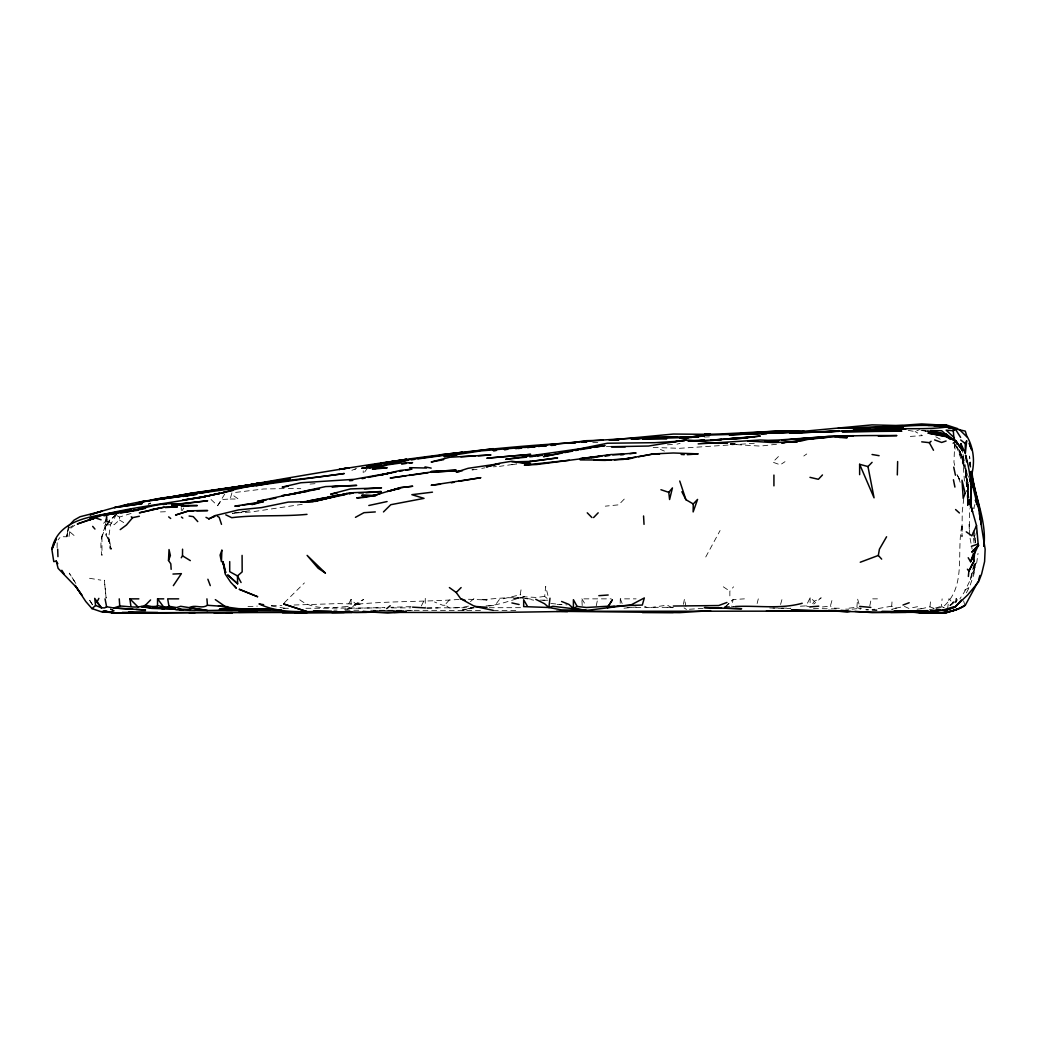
<?xml version="1.0" encoding="UTF-8"?>
<svg xmlns="http://www.w3.org/2000/svg" width="1037" height="1037" viewBox="0 0 1037 1037"><rect width="100%" height="100%" fill="white"/><g stroke="black" fill="none" stroke-linecap="round" stroke-linejoin="round"><path stroke-width="0.75" stroke-dasharray="5 3.75" d="M57.1 547.795L57.216 540.86M620.178 603.327L620.307 598.855L636.096 598.855M963.114 454.491L962.854 462.243L962.232 452.936M964.436 481.142L963.075 462.243L959.432 449.825L967.002 473.689L962.284 451.328M969.673 535.209L969.452 508.817M934.117 608.395L929.956 606.852L921.737 608.667L917.615 606.671L908.853 608.408L904.42 606.412L896.266 608.084L891.716 606.178L892.183 598.855M106.254 515.648L105.528 524.878L114.239 524.683L119.462 519.991L119.462 517.074L117.233 515.778M856.912 607.215L857.56 598.855L860.477 609.25L856.912 607.215L847.216 608.395M66.446 536.764L68.792 527.392L66.446 536.764L60.613 536.738L58.072 539.836M943.916 607.76L941.415 606.308L942.114 598.855M542.921 600.449L549.104 600.086L544.684 596.379L545.669 586.436L548.34 597.053M929.956 606.852L930.772 598.855M975.182 563.182L973.963 574.018L969.764 586.436L965.927 593.695M963.762 498.499L962.232 511.928L961.973 536.764L962.193 524.346C955.803 551.723 967.327 586.592 942.698 607.228L935.309 608.628M974.611 564.698L973.497 574.018L975.428 563.661M68.351 526.342L66.951 536.764L68.481 528.961M947.533 609.186L948.946 598.634L952.329 602.64L950.735 604.817M955.712 602.86L956.308 598.634L952.329 602.64M488.647 605.945L494.947 605.427L499.251 599.71L520.211 594.771L521.598 586.436M116.701 514.158L110.531 524.605L108.678 537.49L110.298 549.182L108.639 536.764L111.348 549.182L107.018 535.559L109.235 541.418L106.059 535.209L106.409 533.368M968.286 482.425L967.365 487.079L968.338 502.608M683.396 604.351L684.498 598.855L685.924 606.425M869.771 605.971L871.223 598.855L877.432 598.855M596.236 605.906L597.714 598.855M973.86 564.685L970.191 580.085L964.643 591.57L959.899 598.855M757.14 603.495L758.306 598.855M975.636 542.908L975.311 536.764L976.919 530.75M822.38 606.969L830.378 606.088L832.4 598.855M780.563 604.467L782.144 598.855M69.012 536.518L70.244 528.611L77.192 523.387M975.091 563.687L970.191 580.085L976.595 563.506L978.021 553.382M968.571 484.331L967.69 487.079L968.182 497.954M974.949 504.436L973.665 508.441L976.232 507.093M211.042 499.51L217.601 505.719L221.879 499.51L230.175 499.017L231.925 492.86L263.541 488.984L286.821 488.57M107.057 516.517L107.057 521.105L105.528 524.878L106.915 516.517L104.672 524.346L106.059 535.209M800.395 606.204L806.112 605.867L810.13 597.818L814.395 601.253L821.2 597.818L813.825 604.04M421.333 605.958L425.274 598.245L425.274 608.356M299.784 599.814C313.148 610.171 331.516 607.838 347.317 606.489L351.063 599.373L355.587 603.858L363.715 599.373L351.063 608.434L345.269 609.458M705.756 556.973L720.067 530.555M955.971 602.29L957.41 599.684L949.749 605.556M182.162 510.619L183.756 508M217.601 505.719L224.796 493.975M367.591 467.985L363.222 474.026L363.222 470.837M812.684 603.612L814.395 601.253M950.462 605.673L956.308 598.634M729.854 595.873L729.854 591.194L733.548 586.812M449.41 599.917L445.003 604.765L449.41 607.98L462.23 607.449L469.281 605.906M103.596 523.283L109.041 517.333M284.332 602.756L304.398 582.924M624.248 499.095L618.687 504.825L605.297 506.16M344.647 609.393L351.063 608.434L355.587 603.858M778.424 456.539L772.785 462.165L780.226 464.822L785.009 461.685M115.988 514.611L109.779 520.341L105.994 526.55L109.961 520.094L116.17 514.624M725.213 606.788L733.159 599.555L744.397 598.855M470.435 601.603L473.909 598.621M951.746 604.377L957.41 599.684M725.291 606.904L733.159 599.555L731.578 606.282L735.609 606.697M803.792 456.008L806.747 453.96M68.727 528.248L73.601 525.15M148.213 504.552L150.65 503.088L146.139 504.112M964.591 590.157L969.414 587.279M908.231 430.368L915.14 431.573L919.456 429.616M356.495 468.413L351.595 470.461L355.587 469.126M131.051 513.445L119.462 517.074M891.846 609.393L896.266 608.084L891.768 609.237M462.23 610.663L473.909 607.241M935.581 607.967L941.415 606.308M676.98 444.16L680.091 443.356M672.145 607.773L667.206 605.102L647.982 607.967L644.625 606.243M472.457 607.591L462.23 610.015L474.648 607.799M891.716 606.178L872.985 609.445M481.751 468.413L484.862 467.817M929.411 609.743L933.831 608.9M511.902 464.757L516.569 463.915L499.484 466.365M302.234 504.319L251.123 511.98L232.482 513.172M232.482 513.471L249.567 510.813M234.038 512.952L243.358 511.617M244.901 511.384L249.567 510.722M472.107 469.942L477.098 469.294L472.055 469.774M544.684 596.379L536.751 597.468L524.333 596.806L511.902 598.44L524.32 598.258L533.64 600.164M917.084 609.237L921.737 608.667M776.519 444.264L760.277 446.104L730.178 444.225M730.709 443.771L735.363 443.279M852.077 609.199L861.566 608.213M624.002 608.213L636.096 607.021M754.262 443.317L679.559 448.308L650.069 447.362M248.012 606.593L257.332 606.114M310.037 484.059L317.828 483.475M493.288 466.819L496.386 466.598M689.424 609.25L704.395 608.291M667.439 444.808L673.791 444.367M606.36 446.649L611.065 446.325M910.317 436.396L922.437 435.644L915.14 431.573M486.029 605.906C499.16 605.414 511.513 599.827 524.333 596.806L520.211 594.771M160.411 511.928L166.996 511.669M459.132 599.425C424.198 601.94 389.238 600.929 354.382 604.454L361.744 604.208L338.049 603.612L294.067 605.012M411.002 606.645L390.832 607.319M704.395 437.018L710.604 436.81M271.292 605.647L281.857 605.427M426.881 608.304L438.12 607.954M347.317 606.489L351.063 608.434L384.61 607.501M724.578 606.489L733.885 606.438M592.762 442.669L598.842 442.553M468.439 599.256L487.066 600.008L480.857 599.827C498.369 598.44 516.245 595.899 533.64 599.684M539.836 600.164L547.549 600.099M305.915 608.291L385.116 607.902M493.275 610.378L518.435 610.521M627.087 607.423L673.506 607.293M391.532 607.889L410.756 607.863M426.777 607.838L471.654 607.76M489.27 607.721L521.326 607.669M480.455 610.404L370.715 610.287M230.175 499.017L238.354 499.017L231.925 494.558M582.198 605.556L581.861 598.855L611.26 598.855M445.003 605.258L442.747 605.258L434.477 601.978M667.141 607.319L673.35 607.319M876.978 609.886L865.843 609.743L876.978 610.326M333.836 610.21L337.051 610.106M345.062 610.262L361.083 610.236M401.138 610.534L373.903 610.404L412.363 610.534M283.36 608.278L289.777 608.317M288.377 488.518L300.795 488.686M772.967 607.941L790.79 608.213M813.462 608.563L829.665 608.81M831.285 608.836L839.387 608.952M839.348 608.252L834.629 608.175L830.378 606.088M730.229 444.082L734.896 444.186L730.489 444.056M845.661 609.121L848.759 609.225M769.661 607.954L790.272 608.641M557.063 604.39L567.045 604.895M550.828 603.456L561.587 604.558M944.163 607.397L943.229 607.475M921.076 430.459L925.73 431.081M89.532 578.283L100.848 580.124M271.37 605.997L288.39 608.888M922.217 430.225L927.739 431.431M926.093 430.925L923.708 430.199L926.002 430.925M806.112 605.867L810.13 607.151L810.13 597.818M660.4 449.436L664.419 451.095M110.674 608.991L114.511 610.767M110.531 609.523L113.189 610.832M107.057 521.105L114.239 524.683M935.815 436.797L942.789 440.634M119.462 519.991L126.371 524.216M684.07 607.889L686.494 609.458M723.32 586.812L729.854 591.194M70.244 532.227L75.286 536.518M75.844 583.468L69.246 573.124L75.792 583.325M92.604 604.83L88.767 598.855L92.526 604.999M954.533 443.823L958.305 449.825L963.736 463.487L959.912 451.341M581.861 598.855L586.372 606.152M957.073 447.025L961.506 454.647L957.177 446.882M956.957 474.661L960.392 480.948L957.099 474.661L960.742 483.657M956.114 445.754L966.575 473.689L968.947 497.954M966.938 472.133L965.24 468.335L966.64 489.01M967.365 474.415L968.571 477.227M620.307 598.855L623.483 606.878M959.29 449.825L964.28 463.345L959.847 451.328M963.217 463.396L965.032 468.905M963.593 600.825L964.449 603.793M969.388 462.243L970.347 466.909M973.043 532.059L975.674 542.636M954.701 465.354L953.949 462.243L954.688 443.888M973.912 530.594L975.311 536.764M967.508 501.091L968.156 504.176M970.075 538.307L972.136 549.182M969.66 463.798L970.204 466.909M954.312 444.225L955.258 449.825L954.857 443.888M106.111 598.051L104.348 580.227L106.163 597.895M973.549 538.307L974.093 542.973M974.067 535.209L974.923 542.908M968.325 504.189L965.201 468.361L967.936 487.079L967.871 505.719L966.743 490.527M969.025 524.346L969.491 532.098M181.242 507.534L181.332 510.463M351.063 599.373L351.063 608.434M101.963 536.764L101.95 555.391C99.293 543.051 101.626 529.842 109.779 520.004L105.865 526.213L101.963 536.764M967.936 487.079L967.638 505.525L968.014 487.079L966.186 473.909L967.936 487.079M113.189 610.171L110.531 609.03L113.189 610.197M970.762 466.909L969.543 456.034L970.658 466.909"/><path stroke-width="1.5" d="M971.034 507.262C971.941 489.671 970.463 472.107 965.59 455.139L966.653 461.841M971.073 499.51L970.775 507.262L971.138 487.079M98.878 598.362L96.908 602.173L101.457 607.838L94.704 598.362L95.611 605.465L101.457 607.838L104.685 607.889L106.604 606.736L113.746 607.993L119.761 606.01C128.16 606.308 137.39 608.55 145.426 605.232L152.05 606.619L156.431 606.347L157.533 605.595L157.572 598.855L163.742 598.855M181.268 557.776L182.499 555.819L182.564 549.182M693.247 503.956L693.144 511.928L697.564 499.419L693.247 503.956L685.911 499.691L681.866 491.745M971.488 471.563L971.449 474.661L971.138 471.563M897.316 474.92L897.64 461.543M168.5 560.447L169.031 549.571L170.379 555.547L168.5 560.447L170.807 563.83L171.157 569.326M968.364 576.455L968.882 571.089L973.847 561.6L974.78 550.725M965.304 453.312L966.717 440.712L965.227 443.551L965.304 453.312L960.923 443.693M527.379 606.191L523.672 599.762L523.672 606.606L548.884 607.513L552.838 606.282L586.423 610.274L561.587 609.899L548.884 607.513L549.973 598.193M881.67 559.124L878.326 555.456L879.415 549.182L886.583 536.764M954.04 440.271L953.314 430.744L955.375 429.137L960.612 437.407M618.843 605.828L642.305 605.064L644.327 597.947L631.105 604.895L586.423 610.43L573.409 608.434L568.885 604.402L561.587 601.473M978.604 579.929L979.926 575.496M969.906 480.183C975.247 466.196 974.663 450.33 967.443 437.083M57.852 563.726L56.244 561.095L53.768 561.6L51.85 549.182C59.407 513.73 104.27 516.452 131.582 509.128M968.208 557.725L970.58 561.756L973.471 553.369M52.083 549.182L56.115 539.033L51.85 549.182M978.435 545.255L971.967 551.982L978.435 545.255L970.58 561.756M955.064 440.803L946.561 434.399L927.298 431.211L946.561 434.49M970.554 507.262L969.828 499.51L972.499 511.928L969.089 499.51L976.517 525.578L971.85 535.818L966.264 531.838M972.836 562.948L968.882 571.089L967.404 569.209M978.15 581.42L965.317 605.219C944.551 618.117 919.041 611.532 896.085 611.337C918.886 611.078 944.85 618.545 965.317 605.219M607.488 607.578L612.361 599.814L607.488 607.578L619.595 605.66M954.338 606.619L943.45 609.899L946.561 609.665L943.45 609.886M173.348 585.633L181.384 573.642L172.972 574.057M95.611 605.465L91.982 608.602L85.773 601.499L75.195 585.49L81.832 595.121L75.87 586.825L58.111 568.367L56.244 561.095M668.787 492.355L672.43 487.908L669.591 499.51L668.787 492.355L660.932 489.723M139.347 516.245L132.658 517.657L126.436 525.02L120.227 529.622M894.503 611.312L927.934 611.571L946.561 610.08L955.155 607.176L961.364 600.073M68.351 526.342L74.055 520.133L80.069 516.737L102.093 511.124L89.96 514.896C113.979 506.976 138.932 500.819 164.183 498.745L151.765 499.86L290.321 478.588L244.901 485.757L257.332 483.398L246.456 485.64M822.458 474.959L818.374 479.301L809.962 477.344M593.592 517.567L598.18 512.822M867.969 466.559L859.634 464.304L874.061 497.825L867.969 466.559L872.078 462.346M493.275 610.391L474.648 606.412L460.7 598.725L456.228 592.49L461.115 587.577M383.47 511.928L390.78 504.708L424.029 498.369L411.858 494.675L432.468 492.16M150.572 599.943L145.426 605.232M954.234 430.122L955.375 429.137C921.971 420.244 887.296 429.992 853.425 429.849L870.497 429.253M953.159 443.24L955.894 440.984L962.53 450.538L955.803 440.919L946.561 436.473L927.934 433.064L946.561 436.758M386.723 608.615L390.197 605.738M921.724 441.84L929.308 442.656L931.122 441.295M221.153 609.25L269.75 609.912L219.533 609.367L269.75 609.276L207.646 610.521L180.684 606.295L176.575 607.565L168.966 606.269L166.439 607.501L157.533 605.595M355.445 517.333L363.961 512.68L375.303 511.928M766.408 441.231L778.735 440.777L760.277 440.012L698.186 443.901M227.79 606.71L207.426 605.284C201.865 609.147 195.215 604.325 189.512 607.565L207.646 610.521L176.601 609.834L167.424 607.293L175.123 608.589M577.155 606.464L573.409 608.434L573.409 599.697L577.155 606.464L586.423 607.501L608.252 606.217M381.072 493.119L376.275 495.09L356.676 497.89C371.985 497.929 385.323 490.968 400.139 488.349L387.527 491.421L400.139 487.688L412.557 486.262L400.139 487.688L389.16 491.175M860.256 562.235L878.326 555.456M93.628 518.28L88.638 520.146L102.093 515.259L137.778 510.269M726.976 602.458L718.693 605.543L673.35 606.036M903.007 605.025L909.19 602.743M958.201 608.693L946.561 612.711L927.934 613.01M325.631 497.591L307.004 501.273L353.15 492.692L381.24 491.551L365.905 492.744M971.397 546.305L978.15 544.023L976.517 525.578M946.094 440.997L941.648 442.462L934.622 439.921M89.96 518.189L92.824 517.282M378.505 467.713L387.721 464.835L400.139 463.085L412.557 462.671L409.459 463.02M349.586 493.91L353.215 492.808L347.006 493.456L314.755 501.506M368.822 505.499L387.073 501.558M93.33 518.28L77.257 524.009L93.278 518.707M151.933 500.443L164.183 497.682L187.399 495.673M213.142 516.763L214.866 516.257L208.657 518.98L215.165 515.57L238.691 509.88L261.376 507.611L288.377 502.064L313.213 501.571L300.795 501.921L313.213 501.143L325.631 498.577L313.213 501.377L347.006 493.456M224.044 492.342L221.62 493.042C261.389 481.233 303.4 479.677 344.258 473.52L200.167 493.106M128.329 504.358L122.12 506.121L127.914 504.488M802.197 603.262C780.576 609.341 757.619 605.362 735.44 606.502M160.618 507.832L139.347 512.822L164.183 507.197L177.405 506.886L165.194 507.573M103.959 515.83L114.511 513.043L108.302 514.533M205.702 496.386L201.437 497.293L232.962 490.462M251.939 504.604L263.541 501.649L234.79 506.134L239.56 506.004M390.832 463.941L406.348 460.208L393.93 462.424L408.319 460.298M338.049 486.418L331.84 486.729L356.676 485.394L325.631 486.573L257.332 501.402L266.639 499.756M94.367 516.919C135.614 505.654 178.403 502.893 220 493.275L207.115 496.088M198.002 498.201L205.598 496.438M151.765 500.404L157.974 498.68L190.691 494.882M313.407 501.312L331.84 497.177M327.186 497.241L338.049 494.869L344.258 494.61M238.497 486.781C349.897 466.624 462.074 448.606 575.354 442.695M313.381 501.415L345.256 494.571M451.264 482.84L454.141 482.244M240.247 486.897L257.332 483.398M362.133 478.666L365.244 478.031M368.355 477.396L396.367 471.822M890.679 612.413L931.032 612.219M256.1 485.847L271.525 482.775M850.159 611.312L847.216 611.908L828.589 610.339M216.305 494.182L219.04 493.651M337.271 492.86L330.673 494.156L350.467 488.92L381.512 487.844L364.441 488.984M203.408 492.082L206.285 491.525M140.902 502.31L148.667 500.806M720.3 443.317L685.768 439.947L648.514 446.04L611.26 446.714L625.233 446.895M638.572 456.76L652.04 454.193L623.678 459.197L635.59 457.278M190.808 494.973L139.347 502.038L197.004 494.234L182.94 496.464L194.049 492.977L209.085 491.577M200.245 493.184L208.113 491.694M366.398 466.093L393.93 461.219L366.826 466.093M443.642 459.65L431.185 461.996L449.812 457.239L490.981 454.958L478.29 455.736M561.808 453.143L543.414 456.63L580.214 448.969L605.051 445.573L594.175 447.349M564.88 452.56L572.541 451.108M575.613 450.525L578.672 449.941M187.451 494.182L192.597 493.236M151.765 509.478L164.183 507.197M194.554 492.64L157.974 499.264L194.243 492.769L270.774 481.764L209.305 491.007L213.92 490.332M530.542 461.413L527.431 461.971L557.595 457.887L530.542 461.413L511.902 461.854M458.484 481.349L480.857 477.681L431.185 485.29L440.505 484.214M269.75 499.212L275.959 498.123M399.491 471.291L402.602 470.746M405.713 470.215L411.935 469.139L400.139 470.461L381.512 474.868L391.701 472.626L354.135 479.327L300.795 482.762L282.168 487.105L288.325 486.223M401.695 464.161L406.348 463.383M205.598 496.334L182.81 500.119L199.895 497.527M90.206 519.135L94.574 518.409M580.214 449.643L591.077 447.867M685.768 439.947L672.637 442.086M560.032 452.767L563.13 452.262M145.504 508.376L133.138 510.334L142.743 509.115M295.597 493.534L282.258 495.66L296.038 493.664M294.586 493.288L308.08 491.227M411.52 459.832L414.709 459.365M417.911 458.885L493.275 448.632M217.018 489.879L243.358 485.977L207.646 491.084M226.273 488.751L229.384 488.284M232.482 487.831L235.593 487.377M163.003 504.526L166.063 504.099M193.88 493.003L206.117 491.305M405.96 475.84L390.197 478.031L431.185 472.004L456.021 470.759L431.185 472.315M409.122 475.4L428.035 472.755M682.67 438.197L704.395 435.216L839.179 431.12L818.167 431.923M752.525 437.108L760.277 436.033L724.578 439.208M627.903 458.795L632.116 458.211L605.051 460.389L594.175 460.182M112.955 513.898L117.622 513.263M120.72 512.835C141.538 510.437 161.279 500.003 182.81 504.993L171.896 505.537M459.443 471.679L456.28 472.107L468.089 468.309L499.484 463.682L486.379 466.896L499.484 463.228L511.902 461.245L530.542 463.695L516.569 462.321M537.775 455.865L542.571 455.217M545.773 454.789L548.975 454.362M695.088 437.057L704.395 435.838L701.297 436.033M242.515 505.084L257.332 503.178M567.732 443.253L586.423 440.686L603.249 440.219M695.296 441.218L704.395 440.064L687.479 440.738M609.497 455.191L604.778 455.787L609.497 455.463M612.647 454.789L636.096 452.975L629.887 453.675M788.651 442.255L803.74 440.323L781.548 442.89L784.737 442.656M178.494 504.228L207.646 500.767L171.896 504.734M569.339 460.234L524.32 465.107L536.751 464.511L601.719 456.086M580.214 458.963L584.868 458.419M601.706 456.15L580.214 458.652L611.26 454.517L623.678 454.452L620.528 454.673M684.213 438.094L688.879 437.562M693.533 437.031L698.186 436.499M701.297 436.136L704.395 435.786L679.559 437.77L691.977 437.316L642.305 438.845L666.597 439.001M609.199 440.129L673.35 434.049L710.604 434.347L704.395 434.386C737.722 433.868 770.945 430.109 804.271 431.392L778.035 430.951L729.231 434.464L754.068 432.766M448.749 456.047L443.979 456.578L480.857 450.888L546.499 445.521L538.67 446.351M451.925 455.697L456.695 455.178M541.47 455.049L530.659 456.241L541.47 455.165M544.568 454.699L549.195 454.193M750.671 433.92L756.79 433.233L749.129 434.062M772.798 441.282L777.426 440.777M782.067 440.258L828.589 436.408L853.425 435.709L828.589 436.512L764.943 440.971M440.44 454.724L462.671 452.288L406.348 460.078L368.939 468.011L381.512 465.535L361.719 468.244L369.328 467.454M518.319 448.49L521.455 448.165M527.716 447.504L533.977 446.843M372.374 467.13L378.466 466.494M214.257 494.027L218.872 493.547M526.563 457.161L505.693 459.3L580.214 448.736L607.449 443.227L654.723 442.682L684.407 440.868M529.764 456.824L532.979 456.5M504.293 449.539L507.43 449.215M515.298 448.425L521.585 447.79M524.735 447.478C582.392 440.492 640.386 436.681 698.458 436.875L680.635 437.121M546.11 454.712L549.195 454.4M456.021 471.355L462.437 470.72M688.931 441.269L741.649 438.327L727.676 439.195M349.521 480.714L352.749 480.403M710.604 610.676L679.559 612.647L564.608 611.312M504.552 449.604L507.767 449.293M515.83 448.554L520.652 448.101M527.094 447.491L535.144 446.753M538.372 446.441L546.421 445.69M938.796 610.339L931.032 611.052L940.352 610.223M879.817 428.851L887.568 428.151M892.235 427.724L903.097 426.751L890.679 427.555L903.097 427.361M677.394 437.147L654.723 437.394L631.442 439.118L642.305 438.197M802.845 431.353L872.052 424.885L903.097 425.663M615.563 440.245L618.752 439.986M721.467 439.468L712.16 440.232L721.467 439.584M591.077 457.848L594.175 457.589M631.442 439.118L654.723 437.251M679.559 437.757L698.186 436.279M710.604 440.168L754.068 437.005L729.231 438.716L738.551 438.288M809.962 606.878L818.75 606.178M567.926 443.305L575.755 442.721M582.016 442.255L586.709 441.905M789.546 442.293L797.531 441.697L772.695 442.579L747.858 440.997M687.324 454.673L698.186 453.869L673.35 452.988L652.04 453.973L659.649 453.908M609.652 606.528L614.241 606.178M307.004 514.352C281.87 516.776 256.528 514.624 231.769 517.696L225.768 514.845M581.783 442.242L586.618 441.892M598.842 595.679L608.188 595.005M931.032 610.767L937.241 610.326M612.258 440.207L618.674 439.792M857.275 430.861L871.586 429.979M874.774 429.785C898.664 427.361 922.736 430.212 946.561 427.075L934.143 425.818L946.561 426.933L965.278 431.107L967.158 437.16L959.303 429.474M460.843 456.811L475.115 455.93M695.114 441.218L699.755 440.932L688.879 441.218M741.649 438.107L747.858 437.744M906.195 612.348L872.052 612.608L854.968 611.363M551.088 445.43L555.754 445.158M903.097 428.514L876.109 430.005L906.079 428.799M611.26 460.052L580.214 459.909M614.358 459.884L623.678 459.378M931.032 610.832L946.561 610.028L954.999 606.865L967.664 594.966L978.63 581.796L981.611 574.018L984.593 561.6L985.15 549.182L977.982 504.656L975.35 500.106L977.048 504.488M263.631 604.688L258.991 603.897C281.766 614.811 307.483 610.819 331.84 611.493L313.213 611.312L356.676 612.426L406.348 611.83L387.721 613.048L362.885 611.506L372.192 611.778M812.152 432.222L791.322 433.103L893.855 428.916M820.15 431.885L838.868 431.353M766.486 433.077L729.231 434.892L791.335 432.118L769.597 432.96M789.624 432.96L802.236 432.494M761.832 434.01L766.486 433.829M789.468 432.96L792.683 432.844M830.909 431.457L837.961 431.198M181.099 505.706L197.224 505.55L181.099 505.706L189.019 505.563M813.06 438.573L791.322 439.221L828.589 437.225L803.74 439.844C834.578 435.177 865.791 435.488 896.888 435.579L878.261 436.033M690.422 441.256L699.742 440.997M139.347 613.036L128.484 612.323L157.974 612.621L122.275 612.387M708.284 443.162L727.417 442.825M102.093 611.389L114.511 612.919L344.258 611.778M114.511 612.919L105.191 611.195L114.511 612.932L145.556 612.361M193.686 510.748L189.019 510.813L175.551 515.039L189.019 510.774L207.646 510.567L196.784 510.71M195.228 612.595L139.347 613.061M331.84 612.556L352.023 612.348L189.019 612.66M727.481 442.812L710.604 442.968L718.68 443.317M910.421 610.793L927.934 610.689L878.261 612.258L791.322 610.132L841.007 611.117L556.571 611.312M238.691 612.323L257.332 612.219M307.004 612.66L282.168 612.543L344.258 612.439M918.38 612.374C934.259 613.476 951.733 614.371 965.188 605.064M788.846 431.068L790.777 431.068M213.855 612.75L232.482 612.686L226.273 612.686M294.586 612.582L366.683 612.348M927.934 612.815L946.561 612.737M973.847 561.6L973.16 558.489M130.908 606.23L129.871 598.855L138.841 598.855M178.662 598.855L167.683 598.855L168.966 606.269M841.007 610.793L766.486 610.806L848.214 611.039M280.612 609.912L238.691 608.667L218.457 606.01M219.533 609.678L280.962 609.795M376.275 495.401L361.757 495.31L375.303 495.906M393.93 612.4L493.275 612.53L567.796 611.428L561.419 611.312M219.533 609.302L269.75 609.743M174.177 608.641L154.954 608.123M882.033 611.312L903.097 611.597L893.777 611.337M358.802 492.808L363.494 492.899M175.046 609.16L151.765 608.395L141.33 606.632L150.404 607.63M178.157 609.225L190.575 609.471M409.602 467.674L426.557 468.024M839.452 437.484L847.216 437.666L834.798 436.746M721.467 608.11L704.395 607.591L741.649 608.732L724.578 608.2M904.057 611.299L927.934 612.193L905.638 611.312M897.679 611.337L915.191 612.219M412.557 607.138L424.976 607.902M132.827 609.199L113.746 607.993L145.556 610.002L136.016 609.393M474.648 606.412L487.066 607.28M841.007 610.339L847.216 610.793M681.115 454.413L684.213 454.673M953.314 430.744L946.146 430.148L954.455 437.951M881.359 427.257L878.261 426.985L921.724 423.939L946.561 425.364L927.934 425.339L946.561 425.027L957.773 428.67M859.634 606.399L870.821 607.397M103.648 611.324L114.511 612.789L103.648 611.324L114.511 612.595L102.093 612.037L91.982 608.602M174.877 608.745L163.781 607.138L157.572 598.855M178.053 609.199L182.81 609.886L178.195 609.108M189.097 516.024L193.284 516.633L197.769 521.598M166.439 607.501L175.37 608.81M178.351 609.237L182.81 609.886M872.052 454.491L879.091 455.684M424.976 466.896L431.185 468.115M511.902 602.938L519.096 604.506M946.146 434.438L930.422 430.498L941.739 430.77L949.451 437.433M96.311 518.215L101.107 519.809M460.7 598.725L465.146 600.319M206 517.359L208.528 518.591M955.894 440.984L946.561 436.577L955.803 440.919L962.569 450.538M535.753 599.295L544.568 603.741L548.884 607.513M131.258 516.828L132.658 517.657M217.264 516.18L219.196 517.32L221.503 524.346M182.499 555.819L190.328 560.615M947.818 437.614L950.333 439.351M215.32 599.632L225.885 606.969M449.384 587.577L456.228 592.49M181.436 517.048L182.797 518.111M168.655 516.88L170.703 518.487M960.69 439.973L965.227 443.551M237.642 583.805L227.894 575.094L237.642 583.805L237.473 575.924L242.165 571.905L242.088 555.391M955.583 509.543L959.419 512.978M129.871 598.855L138.141 607.06M587.253 512.822L591.946 517.567M92.656 526.381L94.95 529.051M234.362 585.749L236.358 588.225L230.732 582.301L225.21 574.018L223.033 561.6L225.677 572.463M61.87 570.298L64.268 574.239M929.308 442.656L933.494 450.265M241.077 582.509L237.473 575.924L229.721 571.672L229.708 561.6M969.867 480.04L972.991 487.079L977.606 505.952M970.386 481.453L972.797 487.079L970.165 480.183M969.958 445.651L971.747 449.825L969.038 443.266M955.323 440.219L957.047 444.342M207.88 579.255L210.278 585.62M224.485 567.122L222.579 561.6L225.625 572.463M978.15 544.023L978.63 545.475M679.741 481.025L685.911 499.691M971.876 471.563C974.404 496.775 986.939 520.367 983.906 546.071L983.957 536.764L983.944 546.071M953.729 467.156L955.453 475.231M953.444 479.742L954.908 487.079M105.061 598.855L106.604 606.736M960.716 443.616L961.921 449.825M979.174 510.373L971.28 473.118L972.343 480.87L971.293 471.563C973.224 489.386 981.352 506.134 980.743 524.346M979.524 513.471L980.224 519.68M206.92 598.855L207.426 605.284M119.242 598.855L119.761 606.01M643.562 515.972L644.029 524.346M57.696 549.182L57.942 556.636M859.634 464.304L859.634 474.661M773.926 475.076L773.926 485.86M221.879 550.258L221.438 561.73L220.09 555.119L221.879 550.258M965.175 493.392L963.204 498.317L961.999 480.196L965.175 493.392M307.328 490.695L298.863 492.925L319.5 488.738L307.328 490.695M243.358 486.107L240.247 486.807L243.358 486.081M379.283 467.726L372.439 469.191L387.19 467.804L379.283 467.726M344.349 468.465L339.073 469.437L349.275 467.92L344.349 468.465M406.348 459.326L381.512 463.319L406.348 459.326M141.991 503.632L114.511 507.56L141.991 503.632M496.425 450.33L493.275 450.654L496.503 450.356M889.124 431.042L841.979 431.249L901.814 431.185L842.174 431.729L889.124 431.042M530.542 454.375L487.066 458.16L530.542 454.375M792.514 431.068L798.633 431.833L792.514 431.068M454.945 470.215L431.185 471.563L456.228 470.176L454.945 470.215M853.425 427.853L838.103 428.294L878.261 427.179L853.425 427.853M139.347 612.815L126.929 612.945L139.347 612.815M673.35 612.348L642.305 612.426L673.35 612.348M164.183 608.862L152.05 606.619L164.183 608.939M956.438 429.383L946.561 426.972L956.438 429.383M307.004 611.61L283.723 604.027L307.004 611.61M257.552 596.69L239.353 589.327L257.552 596.69M325.385 573.046L318.165 568.25L307.121 555.391L325.385 573.046"/></g></svg>
